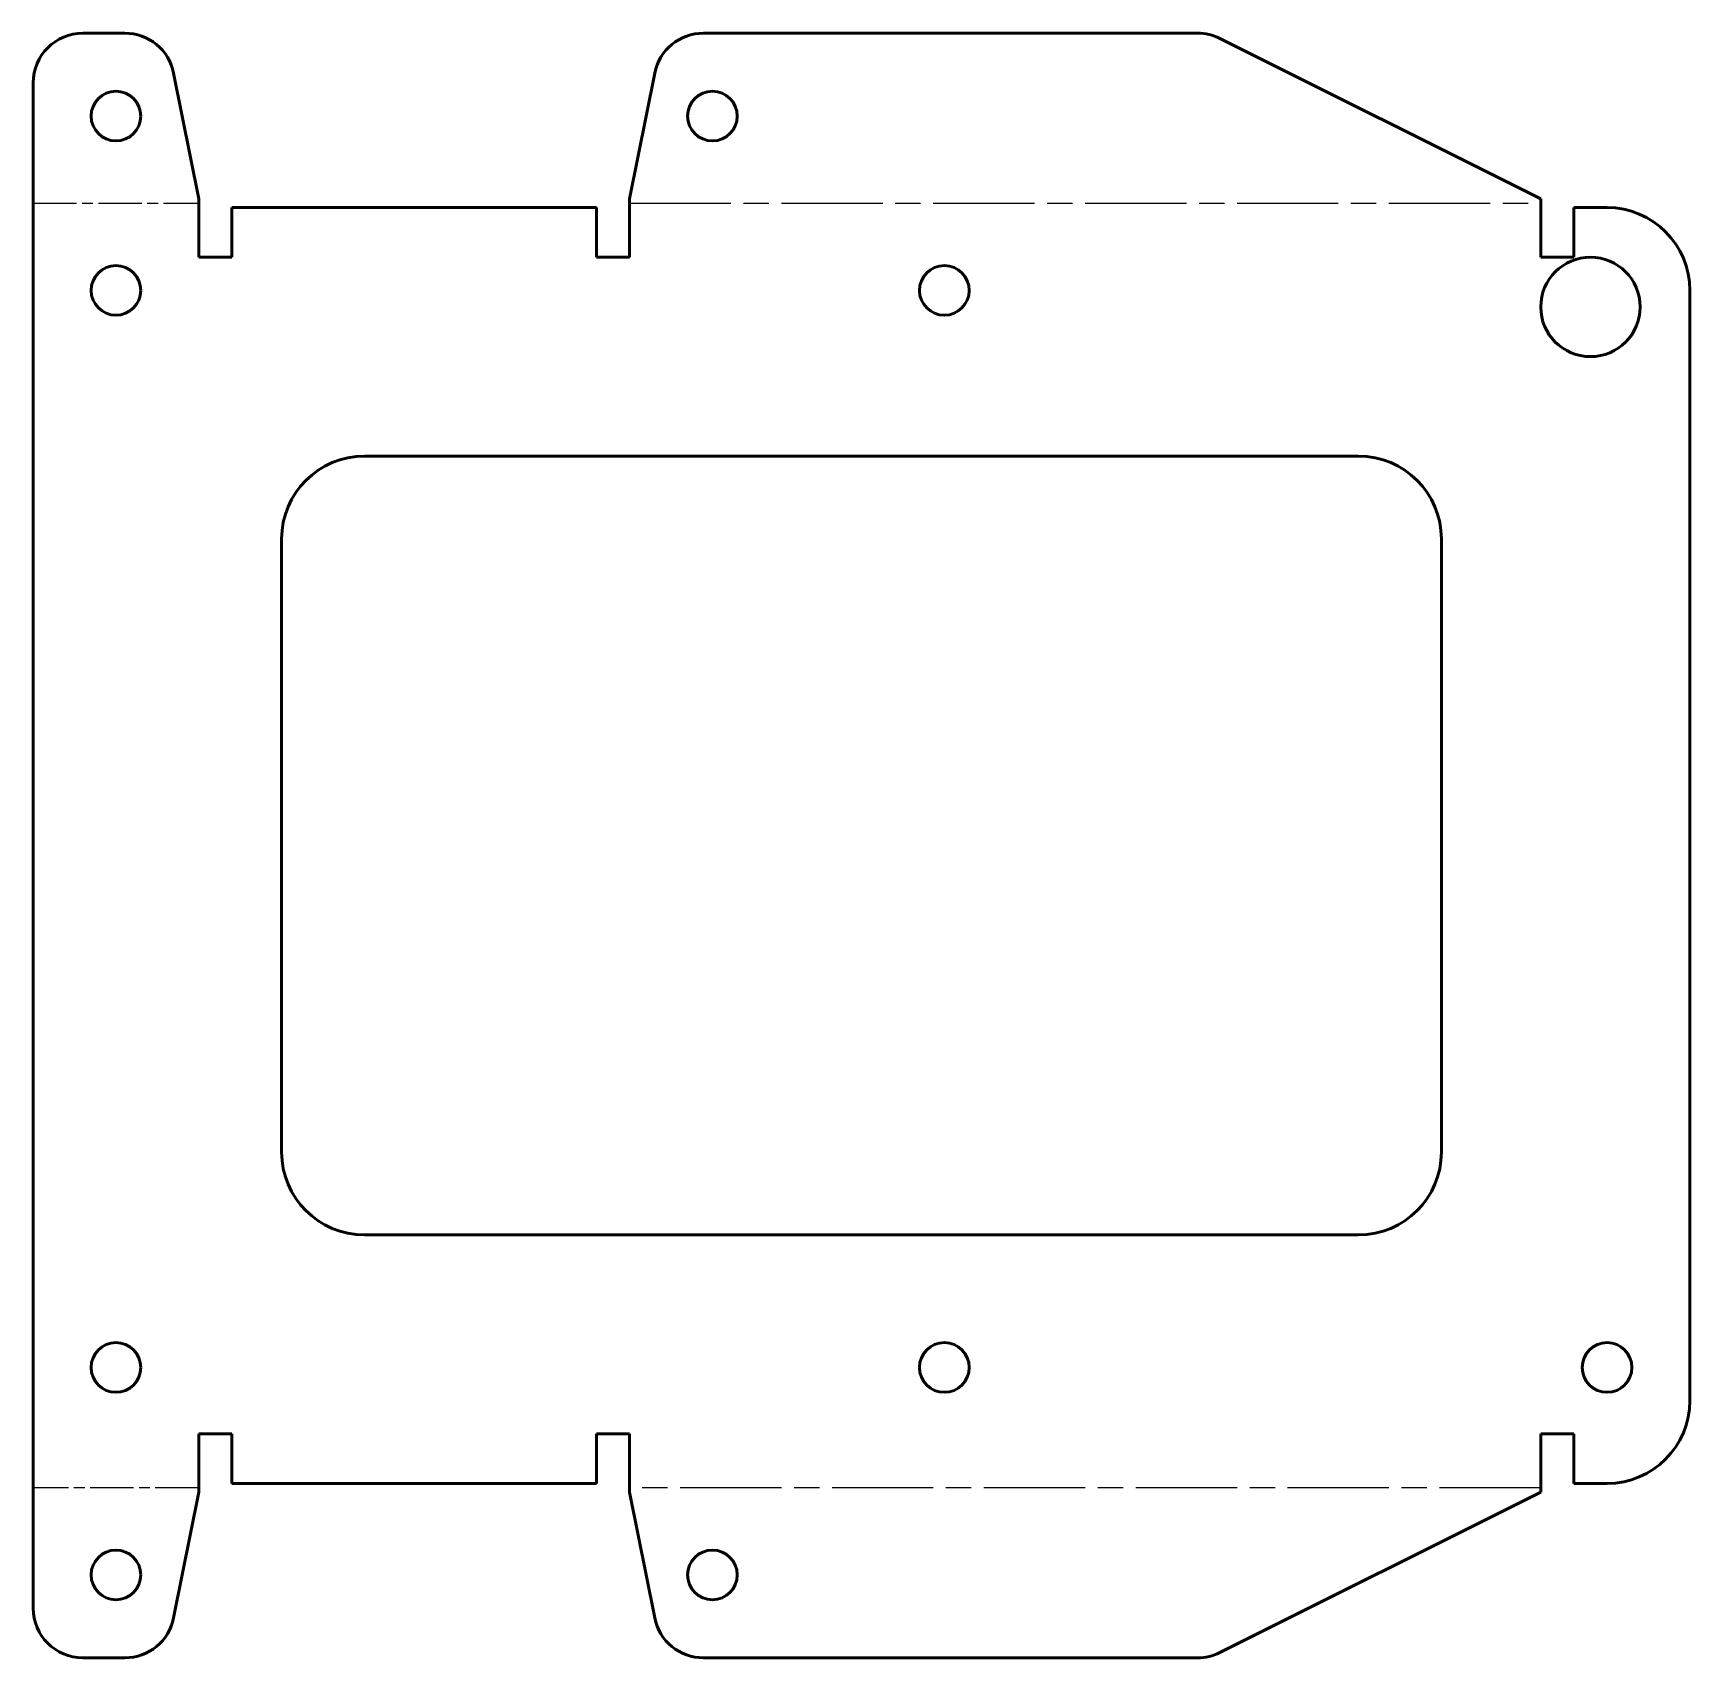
# Model space of a CAD drawing. Header units: millimetres. Extents: x 90 to 190, y 59 to 157.
import ezdxf

# ---------------------------------------------------------------- set-up
doc = ezdxf.new("R2010")
doc.units = ezdxf.units.MM
doc.linetypes.add('CHAIN', pattern=[0.3543, 0.2362, -0.0295, 0.0591, -0.0295])
doc.layers.add('Bend Centerline (ISO)', color=7, linetype='CHAIN', lineweight=25)
doc.layers.add('Visible (ISO)', color=7, linetype='Continuous', lineweight=50)

msp = doc.modelspace()

# ---------------------------------------------------------------- linework, layer by layer
at = {"layer": 'Bend Centerline (ISO)', "ltscale": 11.111974}
for p, q in [((89.7, 146.71), (99.7, 146.71)), ((99.7, 69.19), (89.7, 69.19))]:
    msp.add_line(p, q, dxfattribs=at)
at = {"layer": 'Bend Centerline (ISO)', "ltscale": 25.872612}
for p, q in [((125.7, 146.71), (180.7, 146.71)), ((180.7, 69.19), (125.7, 69.19))]:
    msp.add_line(p, q, dxfattribs=at)
at = {"layer": 'Visible (ISO)'}
for p, q in [((92.7, 156.97), (95.24, 156.97)), ((130.16, 156.97), (159.99, 156.97)), ((161.33, 156.66), (180.7, 146.97)), ((98.18, 154.56), (99.7, 146.97)), ((125.7, 146.97), (127.22, 154.56)), ((89.7, 61.93), (89.7, 153.97)), ((99.7, 143.45), (99.7, 146.97)), ((101.7, 146.45), (101.7, 143.45)), ((101.7, 146.45), (123.7, 146.45)), ((123.7, 143.45), (123.7, 146.45)), ((125.7, 146.97), (125.7, 143.45)), ((180.7, 143.45), (180.7, 146.97)), ((182.7, 146.45), (182.7, 143.45)), ((182.7, 146.45), (184.7, 146.45)), ((101.7, 143.45), (99.7, 143.45)), ((125.7, 143.45), (123.7, 143.45)), ((182.7, 143.45), (180.7, 143.45)), ((189.7, 141.45), (189.7, 74.45)), ((109.7, 131.45), (169.7, 131.45)), ((104.7, 89.45), (104.7, 126.45)), ((174.7, 126.45), (174.7, 89.45)), ((169.7, 84.45), (109.7, 84.45)), ((99.7, 68.93), (99.7, 72.45)), ((99.7, 72.45), (101.7, 72.45)), ((101.7, 72.45), (101.7, 69.45)), ((123.7, 69.45), (123.7, 72.45)), ((123.7, 72.45), (125.7, 72.45)), ((125.7, 72.45), (125.7, 68.93)), ((180.7, 68.93), (180.7, 72.45)), ((180.7, 72.45), (182.7, 72.45)), ((182.7, 72.45), (182.7, 69.45)), ((123.7, 69.45), (101.7, 69.45)), ((184.7, 69.45), (182.7, 69.45)), ((99.7, 68.93), (98.18, 61.34)), ((127.22, 61.34), (125.7, 68.93)), ((180.7, 68.93), (161.33, 59.24)), ((95.24, 58.93), (92.7, 58.93)), ((159.99, 58.93), (130.16, 58.93))]:
    msp.add_line(p, q, dxfattribs=at)
for centre, radius in [((94.7, 151.97), 1.5), ((130.7, 151.97), 1.5), ((183.7, 140.45), 3), ((94.7, 141.45), 1.5), ((144.7, 141.45), 1.5), ((94.7, 76.45), 1.5), ((144.7, 76.45), 1.5), ((184.7, 76.45), 1.5), ((94.7, 63.93), 1.5), ((130.7, 63.93), 1.5)]:
    msp.add_circle(centre, radius, dxfattribs=at)
for centre, radius, start, end in [((92.7, 153.97), 3, 90, 180), ((95.24, 153.97), 3, 11.3099, 90), ((130.16, 153.97), 3, 90, 168.6901), ((159.99, 153.97), 3, 63.4349, 90), ((184.7, 141.45), 5, 0, 90), ((109.7, 126.45), 5, 90, 180), ((169.7, 126.45), 5, 0, 90), ((109.7, 89.45), 5, 180, 270), ((169.7, 89.45), 5, 270, 0), ((184.7, 74.45), 5, 270, 0), ((92.7, 61.93), 3, 180, 270), ((95.24, 61.93), 3, 270, 348.6901), ((130.16, 61.93), 3, 191.3099, 270), ((159.99, 61.93), 3, 270, 296.5651)]:
    msp.add_arc(centre, radius, start, end, dxfattribs=at)

doc.saveas('drawing.dxf')
